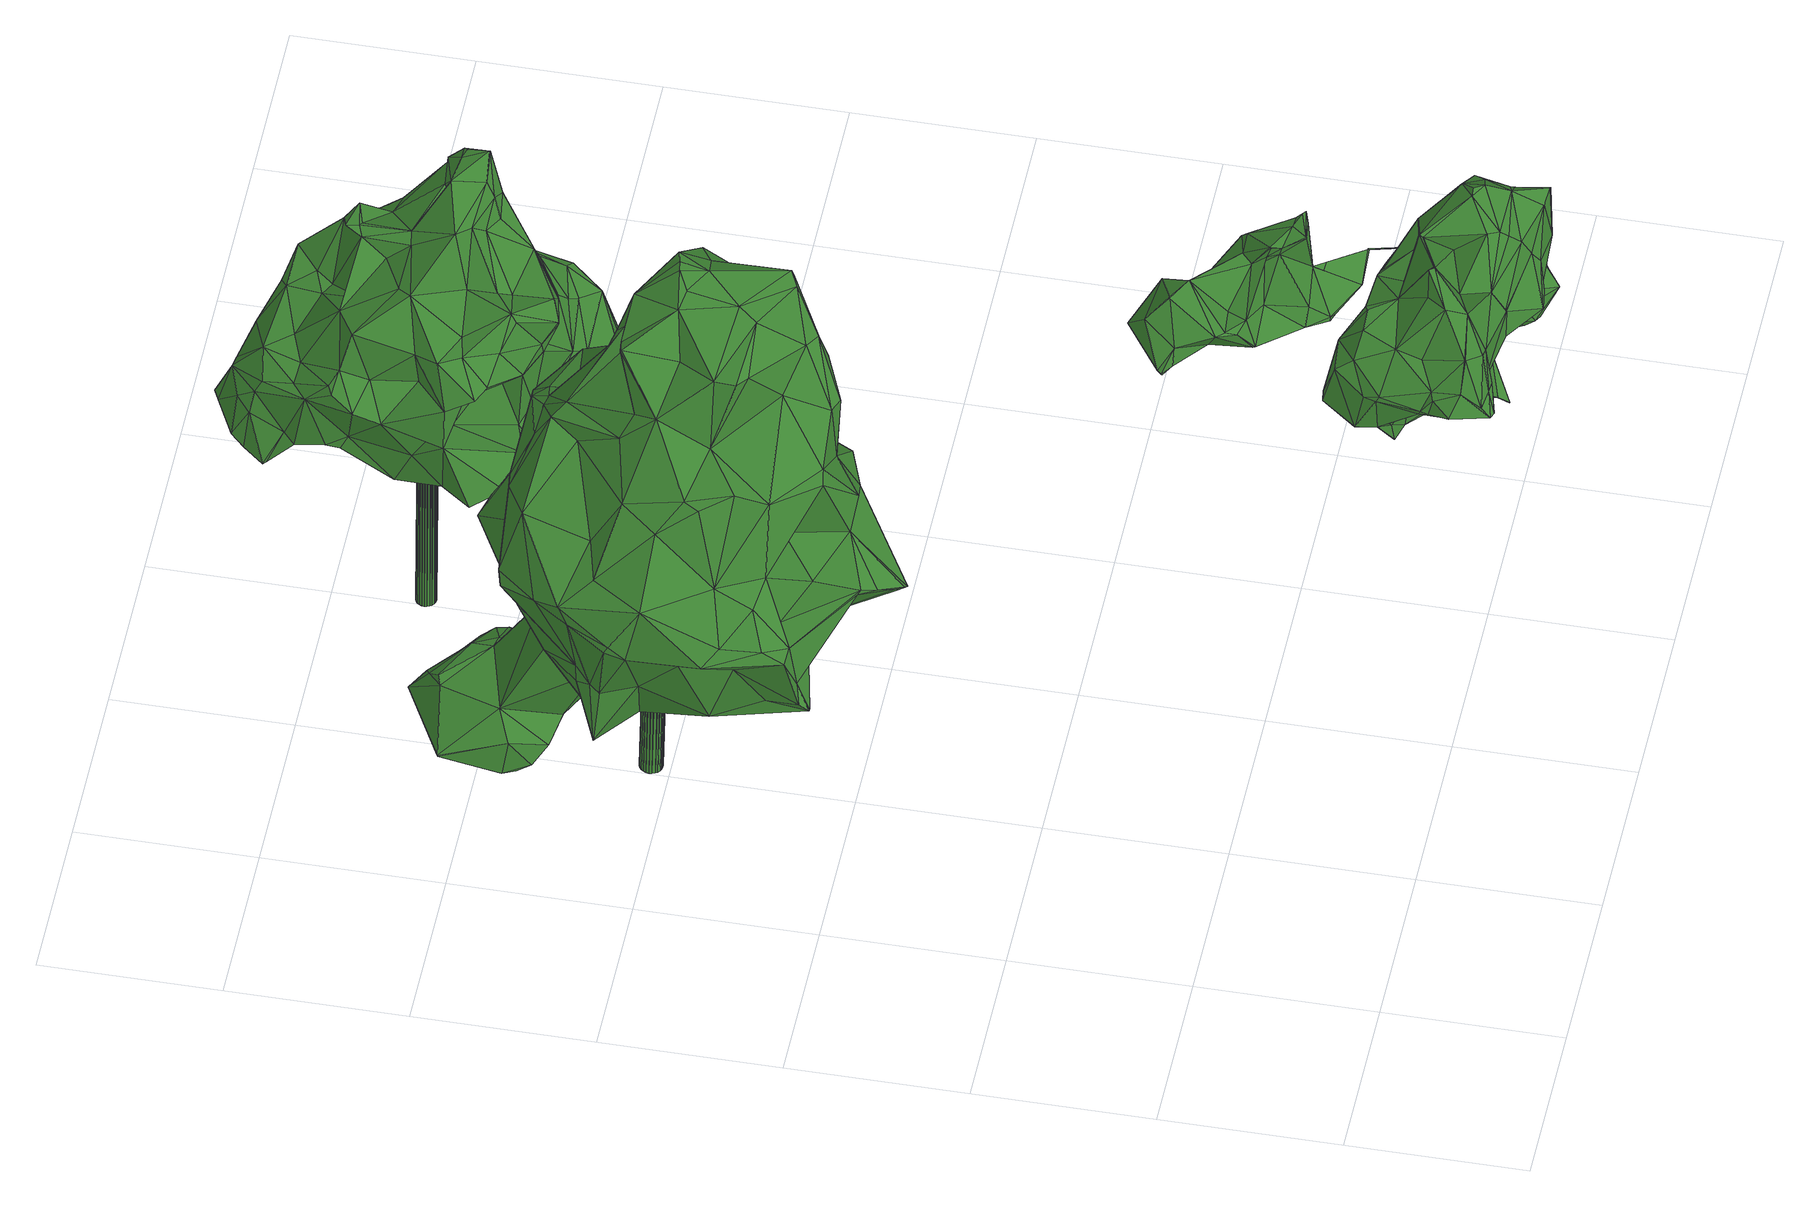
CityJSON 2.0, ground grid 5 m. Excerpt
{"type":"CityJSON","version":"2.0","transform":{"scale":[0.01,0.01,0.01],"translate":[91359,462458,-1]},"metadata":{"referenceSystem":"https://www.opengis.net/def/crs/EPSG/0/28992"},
"CityObjects":{
"tree1":{"type":"SolitaryVegetationObject","attributes":{"gtid":158,"crown_width_m":10.96,"crown_median_z":8.49,"trunk_H_m":8.62,"trunk_DBH_m":0.629,"trunk_radius_m":0.315,"trunk_base_height_m":-0.13,"original_gtid":"162"},"geometry":[{"type":"Solid","lod":"3","boundaries":[[[[0,1,2]],[[3,4,5]],[[6,7,8]],[[9,10,11]],[[12,13,14]],[[15,13,12]],[[16,17,18]],[[19,0,20]],[[21,22,23]],[[24,25,26]],[[15,12,1]],[[27,28,29]],[[29,30,27]],[[31,21,32]],[[31,32,33]],[[34,1,0]],[[35,36,37]],[[38,39,40]],[[41,42,43]],[[40,39,23]],[[44,45,30]],[[1,12,46]],[[47,48,49]],[[50,51,52]],[[53,54,38]],[[9,54,53]],[[55,56,16]],[[57,58,59]],[[3,60,61]],[[62,63,16]],[[62,16,56]],[[23,39,64]],[[65,44,66]],[[67,43,42]],[[46,2,1]],[[68,69,70]],[[71,72,52]],[[73,74,75]],[[76,77,48]],[[49,48,77]],[[78,79,80]],[[81,61,82]],[[83,84,43]],[[85,61,86]],[[58,57,87]],[[88,11,89]],[[30,29,90]],[[91,92,93]],[[83,94,84]],[[95,96,90]],[[72,97,98]],[[99,100,101]],[[102,103,104]],[[105,77,76]],[[92,11,88]],[[0,78,106]],[[107,106,78]],[[23,108,21]],[[82,94,109]],[[110,111,112]],[[113,114,17]],[[115,113,17]],[[116,117,118]],[[99,117,116]],[[119,114,78]],[[53,38,120]],[[120,118,117]],[[121,102,122]],[[123,104,33]],[[61,60,124]],[[121,125,102]],[[118,120,38]],[[126,102,125]],[[127,128,129]],[[127,129,130]],[[131,132,133]],[[14,13,130]],[[3,134,4]],[[135,136,137]],[[6,4,7]],[[119,19,50]],[[50,138,119]],[[139,140,141]],[[142,143,136]],[[70,144,145]],[[69,144,70]],[[146,147,148]],[[149,148,147]],[[59,150,57]],[[122,151,101]],[[152,136,143]],[[103,153,33]],[[73,75,47]],[[31,22,21]],[[154,155,156]],[[38,126,118]],[[98,157,50]],[[158,156,159]],[[82,124,94]],[[82,61,124]],[[153,31,33]],[[160,93,92]],[[161,162,163]],[[153,22,31]],[[22,40,23]],[[153,40,22]],[[164,102,126]],[[27,165,28]],[[64,39,38]],[[40,103,38]],[[40,153,103]],[[103,164,38]],[[126,38,164]],[[67,42,166]],[[103,102,164]],[[167,99,101]],[[125,100,116]],[[123,122,104]],[[102,104,122]],[[166,37,168]],[[128,150,59]],[[125,116,118]],[[125,118,126]],[[169,8,170]],[[169,170,158]],[[121,100,125]],[[116,100,99]],[[122,100,121]],[[33,104,103]],[[122,101,100]],[[5,171,172]],[[149,147,173]],[[174,117,99]],[[48,175,76]],[[75,175,48]],[[176,28,165]],[[35,84,124]],[[41,84,35]],[[85,3,61]],[[12,14,65]],[[177,79,78]],[[162,178,163]],[[38,54,64]],[[60,3,5]],[[60,5,172]],[[50,52,98]],[[160,115,93]],[[179,180,25]],[[151,167,101]],[[57,150,179]],[[168,92,166]],[[63,181,182]],[[177,47,79]],[[183,11,10]],[[32,184,33]],[[20,50,19]],[[149,173,76]],[[75,74,175]],[[124,84,94]],[[119,78,19]],[[105,156,49]],[[77,105,49]],[[33,185,123]],[[146,186,6]],[[146,6,169]],[[64,54,108]],[[187,163,178]],[[133,188,6]],[[167,151,189]],[[48,47,75]],[[33,184,185]],[[51,50,2]],[[131,148,73]],[[98,97,190]],[[191,112,109]],[[96,66,44]],[[27,192,165]],[[105,147,156]],[[133,186,131]],[[156,158,193]],[[50,20,2]],[[21,108,32]],[[160,88,115]],[[92,88,160]],[[64,108,23]],[[174,120,117]],[[47,194,73]],[[161,163,115]],[[80,195,155]],[[196,197,151]],[[184,198,197]],[[9,198,54]],[[54,198,108]],[[95,51,96]],[[32,108,198]],[[198,184,32]],[[95,69,68]],[[199,43,91]],[[199,91,181]],[[13,127,130]],[[56,110,112]],[[35,60,172]],[[168,9,11]],[[168,11,92]],[[115,88,161]],[[72,71,97]],[[200,181,201]],[[26,25,180]],[[133,6,186]],[[179,202,57]],[[57,202,203]],[[173,204,105]],[[123,185,151]],[[185,184,196]],[[151,185,196]],[[37,36,132]],[[198,37,132]],[[12,66,46]],[[123,151,122]],[[175,74,76]],[[186,148,131]],[[186,146,148]],[[201,181,63]],[[149,76,74]],[[149,74,148]],[[91,93,181]],[[177,194,47]],[[69,176,205]],[[69,90,176]],[[95,52,51]],[[98,190,157]],[[114,163,187]],[[177,78,178]],[[206,154,156]],[[0,2,20]],[[41,43,84]],[[91,67,92]],[[35,124,60]],[[207,208,87]],[[5,4,188]],[[19,78,0]],[[209,192,210]],[[132,171,133]],[[90,44,30]],[[96,44,90]],[[192,27,136]],[[65,45,44]],[[211,208,212]],[[87,208,211]],[[30,137,136]],[[192,209,85]],[[127,179,128]],[[156,155,49]],[[81,109,112]],[[35,37,41]],[[59,211,129]],[[179,150,128]],[[199,109,83]],[[94,83,109]],[[194,162,213]],[[213,183,131]],[[192,85,86]],[[114,187,78]],[[214,193,158]],[[215,141,214]],[[170,141,215]],[[216,65,14]],[[217,1,34]],[[13,217,127]],[[13,15,217]],[[15,1,217]],[[132,36,171]],[[34,0,106]],[[148,74,73]],[[206,106,107]],[[24,106,206]],[[71,18,97]],[[156,24,206]],[[4,6,188]],[[187,178,78]],[[184,197,196]],[[195,79,49]],[[155,195,49]],[[156,25,24]],[[147,105,204]],[[24,26,106]],[[135,142,136]],[[169,6,8]],[[58,211,59]],[[133,171,188]],[[156,147,159]],[[55,16,18]],[[80,79,195]],[[198,132,197]],[[91,43,67]],[[127,180,179]],[[217,180,127]],[[182,181,93]],[[190,17,218]],[[173,105,76]],[[9,168,198]],[[152,210,136]],[[192,136,210]],[[209,210,134]],[[134,210,140]],[[202,179,219]],[[190,218,157]],[[34,180,217]],[[26,180,34]],[[172,171,220]],[[172,220,35]],[[131,174,132]],[[35,220,36]],[[27,30,136]],[[99,189,174]],[[167,189,99]],[[66,96,2]],[[51,2,96]],[[73,213,131]],[[176,165,81]],[[66,2,46]],[[8,141,170]],[[65,66,12]],[[221,222,203]],[[140,221,203]],[[57,222,207]],[[203,222,57]],[[87,57,207]],[[207,222,142]],[[73,194,213]],[[3,85,209]],[[134,7,4]],[[34,106,26]],[[159,147,169]],[[178,162,194]],[[178,194,177]],[[89,162,88]],[[131,183,174]],[[88,162,161]],[[49,79,47]],[[176,29,28]],[[176,90,29]],[[115,163,113]],[[89,213,162]],[[134,139,7]],[[8,7,139]],[[140,152,221]],[[222,221,152]],[[222,143,142]],[[152,143,222]],[[50,157,218]],[[173,147,204]],[[159,169,158]],[[215,158,170]],[[147,146,169]],[[69,55,144]],[[145,144,55]],[[56,55,110]],[[110,55,205]],[[200,56,112]],[[183,10,174]],[[201,62,200]],[[200,62,56]],[[201,63,62]],[[182,223,63]],[[17,223,182]],[[114,113,163]],[[90,69,95]],[[205,55,69]],[[55,18,145]],[[166,92,67]],[[166,42,37]],[[41,37,42]],[[43,199,83]],[[168,37,198]],[[156,193,25]],[[179,25,193]],[[189,197,174]],[[179,193,219]],[[189,151,197]],[[174,197,132]],[[81,86,61]],[[191,109,199]],[[224,137,30]],[[139,141,8]],[[216,45,65]],[[59,129,128]],[[30,45,224]],[[216,224,45]],[[154,80,155]],[[154,206,80]],[[80,206,107]],[[107,78,80]],[[93,115,225]],[[5,188,171]],[[97,18,17]],[[138,218,119]],[[50,218,138]],[[97,17,190]],[[114,119,218]],[[114,218,17]],[[203,202,214]],[[203,214,140]],[[93,225,182]],[[17,225,115]],[[81,82,109]],[[17,182,225]],[[171,36,220]],[[16,223,17]],[[16,63,223]],[[145,18,71]],[[70,145,52]],[[95,68,52]],[[68,70,52]],[[145,71,52]],[[98,52,72]],[[213,89,183]],[[202,219,193]],[[214,202,193]],[[183,89,11]],[[140,210,152]],[[209,134,3]],[[86,81,165]],[[86,165,192]],[[139,134,140]],[[81,112,111]],[[205,176,111]],[[215,214,158]],[[176,81,111]],[[135,207,142]],[[181,191,199]],[[200,191,181]],[[112,191,200]],[[53,10,9]],[[174,10,120]],[[120,10,53]],[[137,224,216]],[[205,111,110]],[[135,137,207]],[[207,137,212]],[[137,216,212]],[[140,214,141]],[[87,211,58]],[[130,129,211]],[[130,212,14]],[[216,14,212]],[[130,211,212]],[[212,208,207]],[[226,227,228]],[[226,228,229]],[[229,228,230]],[[229,230,231]],[[228,227,232]],[[228,232,230]],[[230,232,233]],[[230,233,231]],[[232,227,234]],[[232,234,233]],[[233,234,235]],[[233,235,231]],[[234,227,236]],[[234,236,235]],[[235,236,237]],[[235,237,231]],[[236,227,238]],[[236,238,237]],[[237,238,239]],[[237,239,231]],[[238,227,240]],[[238,240,239]],[[239,240,241]],[[239,241,231]],[[240,227,242]],[[240,242,241]],[[241,242,243]],[[241,243,231]],[[242,227,244]],[[242,244,243]],[[243,244,245]],[[243,245,231]],[[244,227,246]],[[244,246,245]],[[245,246,247]],[[245,247,231]],[[246,227,248]],[[246,248,247]],[[247,248,249]],[[247,249,231]],[[248,227,250]],[[248,250,249]],[[249,250,251]],[[249,251,231]],[[250,227,252]],[[250,252,251]],[[251,252,253]],[[251,253,231]],[[252,227,254]],[[252,254,253]],[[253,254,255]],[[253,255,231]],[[254,227,256]],[[254,256,255]],[[255,256,257]],[[255,257,231]],[[256,227,258]],[[256,258,257]],[[257,258,259]],[[257,259,231]],[[258,227,260]],[[258,260,259]],[[259,260,261]],[[259,261,231]],[[260,227,262]],[[260,262,261]],[[261,262,263]],[[261,263,231]],[[262,227,264]],[[262,264,263]],[[263,264,265]],[[263,265,231]],[[264,227,266]],[[264,266,265]],[[265,266,267]],[[265,267,231]],[[266,227,268]],[[266,268,267]],[[267,268,269]],[[267,269,231]],[[268,227,270]],[[268,270,269]],[[269,270,271]],[[269,271,231]],[[270,227,272]],[[270,272,271]],[[271,272,273]],[[271,273,231]],[[272,227,274]],[[272,274,273]],[[273,274,275]],[[273,275,231]],[[274,227,226]],[[274,226,275]],[[275,226,229]],[[275,229,231]]]]}]},
"tree2":{"type":"SolitaryVegetationObject","attributes":{"gtid":175,"crown_width_m":9.09,"crown_median_z":9.42,"trunk_H_m":9.65,"trunk_DBH_m":0.554,"trunk_radius_m":0.277,"trunk_base_height_m":-0.23,"original_gtid":"179"},"geometry":[{"type":"Solid","lod":"3","boundaries":[[[[276,277,278]],[[279,280,281]],[[282,283,284]],[[285,286,287]],[[288,289,290]],[[291,292,293]],[[294,295,296]],[[297,298,299]],[[287,300,301]],[[302,303,304]],[[305,306,307]],[[301,297,299]],[[308,309,310]],[[311,312,313]],[[313,314,311]],[[315,316,317]],[[303,318,304]],[[319,320,321]],[[322,323,324]],[[325,326,327]],[[328,291,293]],[[329,330,331]],[[312,332,313]],[[287,286,300]],[[333,334,335]],[[336,333,335]],[[337,338,339]],[[337,305,338]],[[279,340,341]],[[342,343,276]],[[344,345,303]],[[295,294,346]],[[347,346,294]],[[348,349,350]],[[351,350,349]],[[331,352,353]],[[354,355,356]],[[306,357,307]],[[358,359,286]],[[323,360,361]],[[317,316,362]],[[322,363,360]],[[364,365,366]],[[367,365,364]],[[306,337,368]],[[357,369,370]],[[371,372,310]],[[341,373,374]],[[347,375,376]],[[340,279,377]],[[335,334,378]],[[379,380,344]],[[369,368,279]],[[381,277,382]],[[362,324,383]],[[339,338,384]],[[297,301,300]],[[325,385,293]],[[357,368,369]],[[308,310,372]],[[386,308,320]],[[308,387,320]],[[306,368,357]],[[283,388,284]],[[389,284,388]],[[324,323,390]],[[276,343,372]],[[379,344,302]],[[307,391,305]],[[305,391,392]],[[312,393,394]],[[395,396,397]],[[361,363,398]],[[399,400,401]],[[390,323,402]],[[361,402,323]],[[284,389,298]],[[311,295,403]],[[311,403,312]],[[404,309,308]],[[405,406,362]],[[407,393,408]],[[284,298,409]],[[326,410,378]],[[390,411,324]],[[285,287,396]],[[279,281,319]],[[412,413,414]],[[402,415,416]],[[379,417,418]],[[379,302,417]],[[302,285,395]],[[419,407,408]],[[408,312,419]],[[332,312,394]],[[420,391,421]],[[422,423,424]],[[425,426,427]],[[378,410,335]],[[324,411,428]],[[331,353,429]],[[333,381,334]],[[418,417,430]],[[370,431,426]],[[352,399,432]],[[430,397,396]],[[417,395,397]],[[396,287,430]],[[421,433,434]],[[435,421,434]],[[302,344,303]],[[302,395,417]],[[285,396,395]],[[348,436,349]],[[417,397,430]],[[406,437,438]],[[424,437,406]],[[320,343,439]],[[372,387,308]],[[334,381,378]],[[381,326,378]],[[440,307,357]],[[306,305,337]],[[441,435,442]],[[431,443,444]],[[333,278,381]],[[381,278,277]],[[433,421,391]],[[296,314,445]],[[446,401,447]],[[446,447,431]],[[448,449,450]],[[451,450,449]],[[452,403,295]],[[405,362,316]],[[453,356,355]],[[355,298,453]],[[402,416,390]],[[371,454,455]],[[363,322,456]],[[324,456,322]],[[288,290,283]],[[290,388,283]],[[312,408,393]],[[377,279,319]],[[364,424,457]],[[364,457,367]],[[420,458,459]],[[442,375,460]],[[324,428,382]],[[328,461,429]],[[430,301,418]],[[392,459,384]],[[459,462,384]],[[351,349,358]],[[358,349,436]],[[354,463,355]],[[355,463,464]],[[380,379,298]],[[380,298,355]],[[406,324,362]],[[290,385,388]],[[465,462,280]],[[466,393,345]],[[466,345,380]],[[293,467,328]],[[298,379,418]],[[415,463,354]],[[324,382,383]],[[415,402,463]],[[468,463,402]],[[307,440,391]],[[335,469,336]],[[469,470,336]],[[328,429,291]],[[404,308,386]],[[392,384,338]],[[471,472,473]],[[407,419,452]],[[367,310,365]],[[367,371,310]],[[353,291,429]],[[448,318,303]],[[474,309,404]],[[448,475,318]],[[476,443,477]],[[440,478,434]],[[434,478,425]],[[358,286,285]],[[435,434,427]],[[435,427,442]],[[429,461,331]],[[276,479,277]],[[419,312,452]],[[278,333,342]],[[278,342,276]],[[342,439,343]],[[410,469,335]],[[365,310,480]],[[365,480,473]],[[293,481,325]],[[482,321,469]],[[482,469,483]],[[482,483,321]],[[353,483,469]],[[484,406,405]],[[424,485,422]],[[364,485,424]],[[333,470,342]],[[319,281,486]],[[428,411,416]],[[460,487,442]],[[488,489,398]],[[490,282,491]],[[399,352,330]],[[331,330,352]],[[402,489,468]],[[457,492,367]],[[493,469,410]],[[285,304,494]],[[302,304,285]],[[358,304,318]],[[358,494,304]],[[376,426,444]],[[469,321,470]],[[476,376,443]],[[314,296,311]],[[389,453,298]],[[476,346,376]],[[347,376,346]],[[311,296,295]],[[495,401,373]],[[312,403,452]],[[418,299,298]],[[301,299,418]],[[289,467,290]],[[328,467,289]],[[496,426,478]],[[425,478,426]],[[434,433,440]],[[367,454,371]],[[492,454,367]],[[354,497,415]],[[451,498,450]],[[329,331,461]],[[474,473,309]],[[480,309,473]],[[338,305,392]],[[411,390,416]],[[462,474,280]],[[281,280,474]],[[480,310,309]],[[473,458,471]],[[473,459,458]],[[347,487,460]],[[327,497,325]],[[384,462,465]],[[420,392,391]],[[330,400,399]],[[325,481,326]],[[410,326,481]],[[407,448,345]],[[382,428,381]],[[277,383,382]],[[362,383,277]],[[381,428,326]],[[498,477,499]],[[492,315,317]],[[372,343,387]],[[320,387,343]],[[336,470,333]],[[430,287,301]],[[320,439,470]],[[294,500,501]],[[294,501,347]],[[481,493,410]],[[372,455,502]],[[276,372,502]],[[313,332,422]],[[384,465,339]],[[469,291,353]],[[318,350,351]],[[318,351,358]],[[416,497,327]],[[428,416,327]],[[428,327,326]],[[455,372,371]],[[370,496,357]],[[370,426,496]],[[451,449,503]],[[448,503,449]],[[500,472,501]],[[353,352,504]],[[353,504,483]],[[453,389,505]],[[453,505,497]],[[394,468,412]],[[364,366,445]],[[406,438,456]],[[361,360,363]],[[394,412,423]],[[362,506,317]],[[507,317,506]],[[413,508,363]],[[455,454,506]],[[509,506,454]],[[414,510,412]],[[398,363,508]],[[438,412,510]],[[438,423,412]],[[492,511,454]],[[303,345,448]],[[409,297,491]],[[409,491,282]],[[476,451,346]],[[295,346,451]],[[407,452,448]],[[493,292,512]],[[510,456,438]],[[510,363,456]],[[300,491,297]],[[300,490,491]],[[471,441,472]],[[501,472,441]],[[457,315,492]],[[414,413,363]],[[483,432,377]],[[501,487,347]],[[448,450,498]],[[493,512,291]],[[279,368,513]],[[500,366,365]],[[432,483,504]],[[432,504,352]],[[431,444,426]],[[320,470,321]],[[279,513,280]],[[401,446,373]],[[370,373,446]],[[433,391,440]],[[358,285,494]],[[445,314,514]],[[431,370,446]],[[497,385,325]],[[406,456,324]],[[322,360,323]],[[354,356,497]],[[481,292,493]],[[500,445,366]],[[337,513,368]],[[330,490,286]],[[329,490,330]],[[300,286,490]],[[282,490,329]],[[282,461,289]],[[282,329,461]],[[507,511,492]],[[393,407,345]],[[438,437,423]],[[424,423,437]],[[319,486,320]],[[320,486,386]],[[380,355,515]],[[451,476,498]],[[422,485,514]],[[385,505,388]],[[385,497,505]],[[472,365,473]],[[472,500,365]],[[369,374,370]],[[370,374,373]],[[516,517,447]],[[517,431,447]],[[350,318,475]],[[350,477,348]],[[517,477,443]],[[517,443,431]],[[282,288,283]],[[453,497,356]],[[416,415,497]],[[377,495,340]],[[289,461,328]],[[288,282,289]],[[319,483,377]],[[319,321,483]],[[427,434,425]],[[484,316,315]],[[405,316,484]],[[495,373,341]],[[505,389,388]],[[474,486,281]],[[495,341,340]],[[362,277,479]],[[473,474,459]],[[462,459,474]],[[493,291,469]],[[495,399,401]],[[432,399,495]],[[432,495,377]],[[404,486,518]],[[386,486,404]],[[474,518,486]],[[474,404,518]],[[401,400,519]],[[401,519,436]],[[364,514,485]],[[445,514,364]],[[357,496,478]],[[357,478,440]],[[507,492,317]],[[465,280,513]],[[465,513,339]],[[339,513,337]],[[291,512,292]],[[400,330,359]],[[520,464,463]],[[460,375,347]],[[443,376,444]],[[293,292,481]],[[297,409,298]],[[282,284,409]],[[435,441,471]],[[290,467,385]],[[452,503,448]],[[342,470,439]],[[466,380,393]],[[441,442,487]],[[521,522,516]],[[477,516,522]],[[498,476,477]],[[498,499,448]],[[385,467,293]],[[520,393,380]],[[414,363,510]],[[463,468,523]],[[394,393,523]],[[394,523,468]],[[463,523,520]],[[520,523,393]],[[477,350,475]],[[499,477,475]],[[499,475,448]],[[279,341,374]],[[279,374,369]],[[330,286,359]],[[477,522,524]],[[516,477,517]],[[502,479,276]],[[506,362,479]],[[502,506,479]],[[455,506,502]],[[506,509,507]],[[511,509,454]],[[511,507,509]],[[441,487,501]],[[344,380,345]],[[295,503,452]],[[451,503,295]],[[488,398,508]],[[398,489,361]],[[361,489,402]],[[412,468,489]],[[296,525,294]],[[521,516,447]],[[477,524,348]],[[521,447,401]],[[294,525,500]],[[445,500,525]],[[445,525,296]],[[380,515,520]],[[520,515,464]],[[355,464,515]],[[348,524,436]],[[522,436,524]],[[427,375,442]],[[522,401,436]],[[522,521,401]],[[519,359,436]],[[400,359,519]],[[358,436,359]],[[422,514,313]],[[314,313,514]],[[406,484,424]],[[376,375,426]],[[392,420,459]],[[422,526,423]],[[394,526,332]],[[423,526,394]],[[421,435,458]],[[471,458,435]],[[420,421,458]],[[332,526,422]],[[426,375,427]],[[424,315,457]],[[484,315,424]],[[488,412,489]],[[412,508,413]],[[488,508,412]],[[527,528,529]],[[527,529,530]],[[530,529,531]],[[530,531,532]],[[529,528,533]],[[529,533,531]],[[531,533,534]],[[531,534,532]],[[533,528,535]],[[533,535,534]],[[534,535,536]],[[534,536,532]],[[535,528,537]],[[535,537,536]],[[536,537,538]],[[536,538,532]],[[537,528,539]],[[537,539,538]],[[538,539,540]],[[538,540,532]],[[539,528,541]],[[539,541,540]],[[540,541,542]],[[540,542,532]],[[541,528,543]],[[541,543,542]],[[542,543,544]],[[542,544,532]],[[543,528,545]],[[543,545,544]],[[544,545,546]],[[544,546,532]],[[545,528,547]],[[545,547,546]],[[546,547,548]],[[546,548,532]],[[547,528,549]],[[547,549,548]],[[548,549,550]],[[548,550,532]],[[549,528,551]],[[549,551,550]],[[550,551,552]],[[550,552,532]],[[551,528,553]],[[551,553,552]],[[552,553,554]],[[552,554,532]],[[553,528,555]],[[553,555,554]],[[554,555,556]],[[554,556,532]],[[555,528,557]],[[555,557,556]],[[556,557,558]],[[556,558,532]],[[557,528,559]],[[557,559,558]],[[558,559,560]],[[558,560,532]],[[559,528,561]],[[559,561,560]],[[560,561,562]],[[560,562,532]],[[561,528,563]],[[561,563,562]],[[562,563,564]],[[562,564,532]],[[563,528,565]],[[563,565,564]],[[564,565,566]],[[564,566,532]],[[565,528,567]],[[565,567,566]],[[566,567,568]],[[566,568,532]],[[567,528,569]],[[567,569,568]],[[568,569,570]],[[568,570,532]],[[569,528,571]],[[569,571,570]],[[570,571,572]],[[570,572,532]],[[571,528,573]],[[571,573,572]],[[572,573,574]],[[572,574,532]],[[573,528,575]],[[573,575,574]],[[574,575,576]],[[574,576,532]],[[575,528,527]],[[575,527,576]],[[576,527,530]],[[576,530,532]]]]}]},
"tree3":{"type":"SolitaryVegetationObject","attributes":{"gtid":262,"crown_width_m":8.7,"crown_median_z":3.11,"trunk_H_m":3.03,"trunk_DBH_m":0.235,"trunk_radius_m":0.117,"trunk_base_height_m":0.08,"original_gtid":"267"},"geometry":[{"type":"Solid","lod":"3","boundaries":[[[[577,578,579]],[[580,581,582]],[[583,584,585]],[[586,587,588]],[[589,590,591]],[[592,593,594]],[[595,596,597]],[[598,599,600]],[[601,602,603]],[[604,605,606]],[[604,607,608]],[[605,604,609]],[[610,611,612]],[[613,614,615]],[[614,613,591]],[[616,617,618]],[[619,620,600]],[[621,622,579]],[[589,623,624]],[[625,626,627]],[[628,629,630]],[[631,583,585]],[[579,632,621]],[[633,634,635]],[[607,634,633]],[[636,637,638]],[[639,640,641]],[[640,639,642]],[[609,643,644]],[[609,644,605]],[[590,589,645]],[[646,647,648]],[[649,650,633]],[[610,651,589]],[[652,653,654]],[[583,590,645]],[[655,656,657]],[[658,659,660]],[[661,662,660]],[[659,661,660]],[[663,602,664]],[[652,665,653]],[[600,603,619]],[[666,620,619]],[[667,585,584]],[[627,668,669]],[[670,665,652]],[[671,672,673]],[[674,675,676]],[[677,670,678]],[[678,670,668]],[[582,679,680]],[[681,682,639]],[[638,681,639]],[[670,652,668]],[[647,683,684]],[[664,602,685]],[[686,687,688]],[[589,591,623]],[[670,677,685]],[[616,689,648]],[[690,642,682]],[[632,691,692]],[[688,693,679]],[[694,646,695]],[[694,647,646]],[[696,697,698]],[[699,698,697]],[[700,701,702]],[[603,703,601]],[[683,633,704]],[[614,591,615]],[[591,590,615]],[[583,615,590]],[[705,651,612]],[[610,646,611]],[[706,707,708]],[[670,709,665]],[[710,711,595]],[[712,618,713]],[[714,707,659]],[[628,681,629]],[[645,715,583]],[[584,583,715]],[[716,685,717]],[[718,685,716]],[[719,720,721]],[[696,688,687]],[[680,722,720]],[[618,723,577]],[[658,714,659]],[[594,643,724]],[[616,618,712]],[[637,725,726]],[[671,727,672]],[[674,688,696]],[[622,713,618]],[[728,622,621]],[[713,622,728]],[[719,671,580]],[[720,722,658]],[[595,729,730]],[[631,585,731]],[[631,731,732]],[[733,638,642]],[[690,733,642]],[[734,735,736]],[[734,736,635]],[[626,737,738]],[[658,722,714]],[[739,683,724]],[[584,740,667]],[[666,741,620]],[[610,695,646]],[[705,742,743]],[[610,612,651]],[[612,742,705]],[[668,627,678]],[[744,715,692]],[[745,692,715]],[[746,747,748]],[[705,743,745]],[[705,745,651]],[[589,745,645]],[[651,745,589]],[[678,627,738]],[[626,738,627]],[[631,701,615]],[[601,709,670]],[[636,749,750]],[[627,669,625]],[[751,752,753]],[[622,618,579]],[[690,682,754]],[[755,607,756]],[[744,692,691]],[[636,638,620]],[[638,757,620]],[[758,730,729]],[[747,730,758]],[[758,653,665]],[[653,758,729]],[[759,648,689]],[[623,592,624]],[[708,707,760]],[[761,762,656]],[[738,717,678]],[[716,717,738]],[[677,678,717]],[[679,686,688]],[[724,592,594]],[[691,632,763]],[[691,763,764]],[[600,599,603]],[[765,766,605]],[[758,665,709]],[[712,689,616]],[[686,767,768]],[[769,666,725]],[[663,725,666]],[[770,593,592]],[[684,683,704]],[[631,615,583]],[[728,689,712]],[[640,771,641]],[[772,671,702]],[[772,702,581]],[[772,581,671]],[[742,612,692]],[[635,736,633]],[[649,633,736]],[[720,719,580]],[[647,724,683]],[[684,648,647]],[[721,773,774]],[[638,775,642]],[[641,775,638]],[[769,636,750]],[[677,717,685]],[[747,599,748]],[[674,696,675]],[[696,649,675]],[[755,756,604]],[[716,776,718]],[[716,710,776]],[[685,602,601]],[[670,685,601]],[[720,773,721]],[[588,740,586]],[[777,611,759]],[[607,755,634]],[[695,624,592]],[[639,682,642]],[[620,598,600]],[[778,779,780]],[[771,740,588]],[[781,731,782]],[[781,657,731]],[[783,723,780]],[[757,599,598]],[[710,784,776]],[[776,784,785]],[[673,786,671]],[[589,695,610]],[[757,598,620]],[[635,634,755]],[[755,787,635]],[[784,630,785]],[[582,767,679]],[[733,748,599]],[[765,788,766]],[[662,788,765]],[[681,789,682]],[[754,682,789]],[[762,657,656]],[[694,592,647]],[[695,592,694]],[[726,630,629]],[[686,768,779]],[[620,750,749]],[[767,790,791]],[[792,791,790]],[[777,612,611]],[[785,718,776]],[[777,759,689]],[[706,693,674]],[[637,726,638]],[[629,638,726]],[[603,602,619]],[[655,780,768]],[[793,588,640]],[[696,778,697]],[[764,715,691]],[[595,711,729]],[[633,683,607]],[[587,578,577]],[[745,715,645]],[[728,712,713]],[[582,720,580]],[[779,768,780]],[[643,594,644]],[[594,794,644]],[[711,710,716]],[[795,796,698]],[[744,691,715]],[[582,680,720]],[[797,638,733]],[[628,597,798]],[[587,799,588]],[[640,588,799]],[[591,613,623]],[[623,613,770]],[[671,700,702]],[[650,796,633]],[[633,796,795]],[[618,617,800]],[[778,800,617]],[[647,592,724]],[[594,751,801]],[[672,801,751]],[[664,785,802]],[[802,785,803]],[[802,803,726]],[[722,760,714]],[[760,804,708]],[[748,733,746]],[[593,751,594]],[[726,725,802]],[[679,767,686]],[[628,798,789]],[[628,789,681]],[[699,697,778]],[[739,607,683]],[[739,608,607]],[[774,727,671]],[[732,805,631]],[[611,648,759]],[[729,711,654]],[[730,596,595]],[[770,592,623]],[[624,695,589]],[[767,582,790]],[[648,611,646]],[[581,580,671]],[[701,700,786]],[[769,750,741]],[[666,769,741]],[[599,747,703]],[[806,684,704]],[[769,725,637]],[[769,637,636]],[[686,779,687]],[[807,777,689]],[[807,689,728]],[[621,808,728]],[[732,792,809]],[[792,790,581]],[[664,810,785]],[[669,654,711]],[[806,616,648]],[[715,764,586]],[[584,715,586]],[[621,632,808]],[[754,789,798]],[[696,687,778]],[[629,681,638]],[[710,595,597]],[[767,791,768]],[[671,719,721]],[[721,774,671]],[[774,801,727]],[[807,811,612]],[[807,728,811]],[[641,638,639]],[[760,707,714]],[[636,620,749]],[[793,771,588]],[[785,630,803]],[[742,692,743]],[[745,743,692]],[[604,812,609]],[[643,609,812]],[[763,632,579]],[[774,662,765]],[[774,765,813]],[[801,774,813]],[[641,771,793]],[[782,731,667]],[[667,731,585]],[[581,790,582]],[[662,773,660]],[[658,660,773]],[[662,661,788]],[[766,814,606]],[[635,788,661]],[[605,644,794]],[[755,604,606]],[[787,606,814]],[[605,766,606]],[[766,788,814]],[[814,635,787]],[[635,814,788]],[[640,799,771]],[[606,787,755]],[[625,737,626]],[[669,737,625]],[[711,737,669]],[[738,737,711]],[[738,711,716]],[[619,663,666]],[[780,800,778]],[[795,704,633]],[[792,732,815]],[[792,815,761]],[[761,815,762]],[[657,815,731]],[[762,815,657]],[[732,731,815]],[[659,707,816]],[[664,685,810]],[[599,757,797]],[[599,797,733]],[[816,817,676]],[[707,817,816]],[[680,804,722]],[[722,804,760]],[[707,706,817]],[[638,797,757]],[[672,727,801]],[[783,780,655]],[[619,602,663]],[[679,804,680]],[[664,802,818]],[[664,818,663]],[[725,663,818]],[[802,725,818]],[[720,658,773]],[[662,774,773]],[[813,765,794]],[[813,794,801]],[[605,794,765]],[[811,728,808]],[[811,808,612]],[[594,801,794]],[[819,820,596]],[[820,597,596]],[[612,777,807]],[[692,612,808]],[[821,752,751]],[[579,618,577]],[[806,648,684]],[[763,579,822]],[[649,796,650]],[[696,796,649]],[[692,808,632]],[[747,596,730]],[[746,596,747]],[[688,674,693]],[[804,679,693]],[[804,693,708]],[[661,659,816]],[[816,676,823]],[[734,635,816]],[[661,816,635]],[[820,798,597]],[[784,597,628]],[[710,597,784]],[[675,735,823]],[[676,817,706]],[[675,823,676]],[[587,824,799]],[[816,823,735]],[[734,816,735]],[[649,736,675]],[[824,771,799]],[[698,796,696]],[[821,770,752]],[[752,770,613]],[[781,782,824]],[[617,616,825]],[[778,687,779]],[[586,740,584]],[[782,667,740]],[[793,775,641]],[[805,826,701]],[[805,809,826]],[[587,723,783]],[[577,723,587]],[[751,753,672]],[[753,673,672]],[[800,780,723]],[[785,810,718]],[[685,718,810]],[[604,756,607]],[[675,736,735]],[[586,764,822]],[[709,703,758]],[[601,703,709]],[[608,739,812]],[[758,703,747]],[[603,599,703]],[[795,698,704]],[[579,578,822]],[[587,586,822]],[[824,782,740]],[[824,740,771]],[[763,822,764]],[[587,822,578]],[[699,827,698]],[[783,655,824]],[[781,824,655]],[[781,655,657]],[[803,630,726]],[[800,723,618]],[[753,786,673]],[[752,613,786]],[[701,786,615]],[[613,615,786]],[[770,821,593]],[[751,593,821]],[[753,752,786]],[[671,786,700]],[[587,783,824]],[[631,805,701]],[[702,826,581]],[[701,826,702]],[[704,828,806]],[[617,828,778]],[[628,630,784]],[[806,825,616]],[[669,668,654]],[[652,654,668]],[[729,654,653]],[[750,620,741]],[[655,768,656]],[[819,798,820]],[[819,754,798]],[[746,733,596]],[[690,596,733]],[[819,596,754]],[[754,596,690]],[[791,656,768]],[[791,792,656]],[[761,656,792]],[[698,828,704]],[[698,827,828]],[[699,828,827]],[[778,828,699]],[[825,828,617]],[[806,828,825]],[[706,708,693]],[[706,674,676]],[[805,732,809]],[[608,812,604]],[[792,581,809]],[[826,809,581]],[[643,812,724]],[[739,724,812]],[[640,775,793]],[[642,775,640]],[[829,830,831]],[[829,831,832]],[[832,831,833]],[[832,833,834]],[[831,830,835]],[[831,835,833]],[[833,835,836]],[[833,836,834]],[[835,830,837]],[[835,837,836]],[[836,837,838]],[[836,838,834]],[[837,830,839]],[[837,839,838]],[[838,839,840]],[[838,840,834]],[[839,830,841]],[[839,841,840]],[[840,841,842]],[[840,842,834]],[[841,830,843]],[[841,843,842]],[[842,843,844]],[[842,844,834]],[[843,830,845]],[[843,845,844]],[[844,845,846]],[[844,846,834]],[[845,830,847]],[[845,847,846]],[[846,847,848]],[[846,848,834]],[[847,830,849]],[[847,849,848]],[[848,849,850]],[[848,850,834]],[[849,830,851]],[[849,851,850]],[[850,851,852]],[[850,852,834]],[[851,830,853]],[[851,853,852]],[[852,853,854]],[[852,854,834]],[[853,830,855]],[[853,855,854]],[[854,855,856]],[[854,856,834]],[[855,830,857]],[[855,857,856]],[[856,857,858]],[[856,858,834]],[[857,830,859]],[[857,859,858]],[[858,859,860]],[[858,860,834]],[[859,830,861]],[[859,861,860]],[[860,861,862]],[[860,862,834]],[[861,830,863]],[[861,863,862]],[[862,863,864]],[[862,864,834]],[[863,830,865]],[[863,865,864]],[[864,865,866]],[[864,866,834]],[[865,830,867]],[[865,867,866]],[[866,867,868]],[[866,868,834]],[[867,830,869]],[[867,869,868]],[[868,869,870]],[[868,870,834]],[[869,830,871]],[[869,871,870]],[[870,871,872]],[[870,872,834]],[[871,830,873]],[[871,873,872]],[[872,873,874]],[[872,874,834]],[[873,830,875]],[[873,875,874]],[[874,875,876]],[[874,876,834]],[[875,830,877]],[[875,877,876]],[[876,877,878]],[[876,878,834]],[[877,830,829]],[[877,829,878]],[[878,829,832]],[[878,832,834]]]]}]}
},
"vertices":[
[802,1682,1149],[783,1629,1446],[627,1576,1232],[311,2356,1182],[461,2421,1121],[266,2410,1004],[566,2439,1059],[588,2378,1200],[722,2411,1202],[455,2275,303],[518,2325,391],[426,2124,552],[675,1633,1623],[723,1709,1791],[692,1694,1780],[694,1683,1618],[141,1588,862],[412,1611,829],[383,1473,975],[800,1623,946],[773,1561,1109],[312,2583,228],[375,2514,163],[339,2417,171],[961,1933,1227],[917,2021,1301],[924,1891,1350],[264,1913,1357],[246,1873,1346],[281,1783,1386],[387,1867,1442],[338,2575,213],[312,2584,233],[525,2703,253],[867,1772,1385],[196,2191,760],[412,2391,739],[352,2306,642],[439,2377,155],[355,2381,170],[371,2451,147],[182,2187,715],[169,2134,612],[90,2123,597],[549,1705,1511],[458,1778,1652],[625,1564,1445],[973,2246,745],[1028,2308,749],[1077,2231,948],[671,1521,1090],[563,1504,1162],[492,1513,1096],[528,2281,276],[387,2300,252],[131,1606,999],[78,1610,990],[650,2122,1710],[678,2006,1826],[716,2014,1823],[156,2295,1022],[107,2221,1059],[106,1576,819],[114,1549,794],[360,2340,196],[637,1659,1619],[583,1580,1445],[222,2029,591],[420,1679,1133],[220,1686,1160],[385,1593,1001],[408,1423,978],[457,1362,953],[849,2254,760],[954,2359,797],[975,2327,771],[1013,2396,774],[1053,2318,943],[861,1789,922],[874,2077,848],[800,2066,943],[57,1993,1129],[47,2076,994],[131,2115,733],[151,2144,741],[261,2164,1165],[157,2136,1127],[651,2000,1821],[522,2005,622],[527,2101,605],[278,1688,1375],[221,2025,595],[354,2001,535],[402,1849,566],[49,2087,971],[425,1572,1323],[446,1576,1362],[485,1389,912],[492,1359,920],[710,2469,339],[692,2488,229],[690,2541,313],[574,2536,159],[500,2545,157],[554,2676,252],[1037,2334,957],[872,1881,1149],[836,1902,1138],[336,2398,289],[55,2031,949],[82,1670,1020],[67,1782,1026],[31,1824,980],[410,1817,891],[669,1705,905],[466,1893,792],[699,2411,246],[679,2390,306],[651,2361,246],[736,1598,846],[561,2288,278],[674,2501,216],[647,2602,273],[576,2663,272],[97,2196,1007],[648,2488,194],[587,2483,159],[810,1892,1706],[826,1973,1738],[751,1935,1771],[720,1714,1808],[638,2357,691],[518,2349,642],[595,2531,859],[495,2314,1367],[502,1971,1633],[395,2014,1516],[430,1867,1648],[611,1581,942],[672,2368,1229],[524,2278,1401],[697,2359,1238],[457,2120,1692],[458,2122,1688],[211,1647,1010],[386,1464,991],[757,2418,976],[951,2333,1005],[820,2371,916],[949,2367,892],[783,2015,1751],[587,2544,387],[427,2078,1490],[415,2550,154],[808,2131,1092],[932,2235,1056],[977,2193,1178],[516,1386,884],[869,2302,1253],[906,2267,1105],[464,1884,578],[515,1976,800],[587,2026,782],[583,1850,924],[556,2512,153],[217,1982,1268],[214,2115,608],[688,2499,354],[394,2169,545],[764,2414,1182],[741,2366,1227],[418,2408,779],[237,2401,978],[983,2362,911],[611,2351,411],[1011,2393,770],[155,1812,1159],[872,2077,843],[738,2031,894],[897,2076,1570],[877,1935,1492],[146,1824,689],[180,1749,687],[533,2256,583],[439,2600,364],[498,2642,343],[650,2504,888],[670,1748,948],[432,2396,1024],[614,2477,394],[512,1388,882],[71,1893,936],[279,2082,1301],[888,2107,1279],[821,2193,789],[868,2219,951],[467,2612,373],[572,2483,402],[375,2429,375],[131,2011,779],[136,1757,886],[135,1671,789],[727,2184,1486],[605,2137,1633],[1004,2348,947],[148,1708,1107],[929,1934,1172],[571,1989,1754],[614,1974,1786],[464,2237,1324],[407,2115,1412],[675,1926,1809],[610,1833,1759],[612,2257,702],[707,2202,1446],[722,2289,1251],[584,1781,1733],[754,1850,1598],[594,1557,910],[839,2071,1306],[368,2253,906],[580,2115,1601],[496,2127,1683],[120,1549,795],[423,1805,1653],[316,1833,809],[557,2051,87],[525,2052,87],[556,2059,87],[563,2033,949],[563,2041,949],[532,2034,949],[553,2067,87],[560,2049,949],[548,2074,87],[555,2055,949],[541,2079,87],[548,2061,949],[534,2082,88],[541,2064,949],[526,2083,88],[533,2065,949],[518,2083,88],[525,2064,949],[510,2080,88],[517,2061,949],[503,2075,88],[510,2056,949],[498,2068,88],[505,2050,949],[495,2061,87],[502,2042,949],[494,2053,87],[501,2034,949],[494,2045,87],[502,2026,949],[498,2037,87],[504,2018,949],[502,2030,87],[509,2012,949],[509,2025,87],[516,2007,948],[516,2022,86],[523,2003,948],[524,2021,86],[531,2002,948],[532,2021,86],[540,2003,948],[540,2024,86],[547,2006,948],[547,2029,86],[554,2011,948],[552,2036,86],[559,2017,948],[555,2043,87],[562,2025,948],
[949,2579,776],[988,2467,776],[933,2526,778],[733,3020,1061],[759,3053,861],[750,2969,884],[881,2496,1335],[922,2377,1285],[982,2401,1308],[1080,2695,1596],[983,2666,1498],[1111,2607,1577],[874,2480,1310],[822,2515,1242],[906,2419,1210],[726,2591,1154],[872,2534,1130],[851,2459,1141],[1311,3057,970],[1355,2958,1050],[1286,2928,1055],[1063,2598,1444],[1121,2481,1343],[1110,2569,1448],[1022,2628,1490],[1114,2586,1522],[1209,2728,1551],[1326,2753,1411],[1207,2736,1450],[808,3232,819],[816,3217,956],[875,3280,870],[916,2787,680],[979,2871,775],[1025,2803,695],[1362,2843,1141],[1416,2701,1115],[1348,2687,1117],[1289,2786,1150],[1114,2575,794],[1089,2549,791],[1139,2571,775],[1155,2866,1373],[751,2908,926],[748,2784,792],[721,2731,919],[1230,2293,926],[1222,2263,922],[1092,2291,849],[919,2444,974],[796,2390,898],[938,2410,959],[732,2532,1199],[825,2618,1279],[863,2763,1368],[725,2664,1270],[1357,2676,1111],[795,2498,798],[757,2405,844],[662,2472,897],[620,2558,858],[789,3180,926],[795,3196,789],[759,3138,772],[703,2944,1121],[727,2957,1129],[824,2564,820],[916,2654,795],[1322,2707,1407],[1335,2758,1315],[1316,3034,1074],[1300,3094,959],[1056,2973,1402],[1063,2938,1402],[1137,2952,1408],[1072,2932,1401],[768,2733,1248],[674,2636,1147],[1211,2408,1082],[1180,2479,1258],[1108,2465,1212],[887,3244,993],[1044,2794,1425],[1011,2789,1406],[1247,2271,919],[1248,2268,921],[1058,2430,799],[1330,2344,897],[1139,2755,982],[1100,2896,847],[1079,2880,937],[1109,2756,800],[795,3166,1002],[798,3147,1040],[867,3157,1098],[1073,2754,696],[925,2745,674],[835,3051,1093],[780,3059,1067],[1153,3166,950],[1165,3149,1067],[667,2880,1097],[756,2392,869],[1250,2618,1423],[1202,2615,1268],[845,2422,806],[1030,2361,767],[1045,2402,776],[790,3148,786],[919,2417,1171],[775,2808,808],[906,2774,677],[925,2378,1277],[1025,2398,1266],[1141,2251,957],[904,3276,848],[847,3218,836],[1372,2667,1192],[1354,2561,1107],[1169,2685,1598],[1188,2613,1617],[1199,2674,1599],[1331,2342,900],[784,2903,1276],[897,2800,1354],[869,2953,1270],[1270,2328,1067],[1389,2849,1149],[910,2829,791],[1048,2505,831],[1143,2404,989],[1443,2785,1233],[1471,2751,1193],[982,2513,1302],[749,2438,957],[1094,2266,952],[1322,2491,1038],[1391,2388,900],[1357,2378,907],[1219,2381,1079],[1076,2329,1034],[1216,2686,1586],[1184,2578,1472],[1480,2771,1168],[979,3236,775],[989,3257,744],[1284,2645,1119],[1290,2525,1042],[1151,2581,979],[949,3251,903],[1028,3207,1026],[1150,3215,895],[973,2383,892],[685,2556,1191],[1190,2612,1615],[1033,3127,1168],[770,2853,1129],[989,3259,747],[1013,3235,781],[1062,3179,792],[1035,2926,1387],[1178,2454,1033],[1301,2384,945],[847,2633,857],[918,3297,859],[1175,3187,907],[1171,3214,893],[1156,3120,1204],[1087,3151,1132],[1185,2892,1041],[905,3081,1123],[1007,3027,1184],[1302,2866,1281],[1361,2846,1144],[1235,2873,1141],[1324,3002,1104],[1403,2848,1157],[1057,2407,1253],[1163,2583,760],[1042,2711,719],[1226,2328,939],[1064,2644,839],[1028,3155,792],[910,3111,867],[1207,3202,897],[760,2604,1270],[808,3104,825],[1294,2427,1118],[1235,2539,1066],[762,3129,777],[1268,2759,1270],[850,2458,1144],[1318,2415,1107],[685,2640,998],[711,2648,830],[1047,3145,792],[1122,3027,913],[1001,2989,813],[957,2993,854],[1174,2926,1344],[1227,3068,1191],[1146,2995,1336],[949,3255,904],[1087,2550,788],[982,2871,776],[850,2470,957],[711,2689,993],[671,2805,1071],[1063,2543,931],[1146,2702,1107],[751,2929,879],[1206,3199,894],[1353,2376,919],[1309,2363,1041],[963,2631,1318],[964,2549,1318],[1165,2584,764],[790,2637,982],[1195,2730,1432],[762,2934,1158],[920,3239,993],[1042,2363,1060],[1208,3015,1179],[1173,2926,1340],[1201,2943,857],[1229,3078,909],[1018,2654,772],[1388,2851,1152],[784,2725,1134],[945,2423,1179],[1137,2572,772],[1176,2574,756],[1390,2385,902],[1174,2575,753],[1321,2378,925],[1177,2577,754],[799,2626,1125],[780,3085,880],[1198,2771,1126],[1141,2609,1141],[1048,3007,1182],[1082,3055,1191],[903,2877,931],[1009,2856,1345],[1296,2608,1121],[940,2910,1257],[1037,2927,1384],[1351,2561,1110],[1056,2971,1398],[1175,3001,952],[1298,2609,1117],[1053,2752,77],[1025,2752,77],[1052,2759,77],[1059,2747,1042],[1057,2754,1042],[1031,2747,1042],[1049,2766,77],[1055,2760,1042],[1045,2771,77],[1050,2766,1042],[1039,2776,77],[1045,2771,1042],[1032,2779,77],[1038,2773,1043],[1025,2780,77],[1031,2774,1043],[1018,2779,77],[1024,2773,1043],[1011,2776,77],[1017,2771,1043],[1006,2772,77],[1011,2766,1043],[1001,2766,77],[1007,2761,1043],[998,2759,77],[1004,2754,1043],[997,2752,77],[1003,2747,1043],[998,2745,77],[1004,2740,1043],[1001,2738,77],[1007,2733,1043],[1005,2733,77],[1011,2727,1042],[1011,2728,77],[1017,2723,1042],[1018,2725,77],[1023,2720,1042],[1025,2724,77],[1031,2719,1042],[1032,2725,77],[1038,2720,1042],[1039,2728,77],[1044,2723,1042],[1044,2732,77],[1050,2727,1042],[1049,2738,77],[1055,2733,1042],[1052,2745,77],[1057,2739,1042],
[2441,209,298],[2524,232,339],[2515,113,257],[2077,440,572],[2239,441,527],[2162,457,468],[2481,227,701],[2527,274,548],[2490,327,562],[2566,298,363],[2540,293,303],[2551,344,345],[2411,114,734],[2452,193,722],[2371,177,784],[2175,123,588],[2149,202,591],[2008,154,664],[2235,819,242],[2370,731,224],[2220,750,276],[2383,744,483],[2354,763,371],[2377,778,487],[2277,928,361],[2290,811,489],[2352,825,489],[1883,69,419],[1831,138,543],[1787,162,491],[1905,65,412],[1905,63,414],[1894,95,438],[2436,31,672],[2362,26,540],[2492,21,508],[2329,204,779],[2349,203,790],[2397,243,751],[2343,103,313],[2314,133,302],[2414,79,236],[2342,809,510],[2399,689,537],[2556,42,305],[2497,75,252],[2276,119,714],[2289,98,690],[1996,969,293],[1995,971,296],[2005,984,299],[2229,631,305],[2252,627,360],[2223,741,374],[2416,342,596],[2618,94,370],[2037,166,355],[1899,151,446],[1896,264,382],[2366,650,553],[2309,643,556],[2364,638,397],[2416,515,300],[2500,513,349],[2499,515,351],[2418,517,298],[1975,107,554],[1919,141,581],[2501,136,658],[2340,47,584],[2187,84,511],[2283,4,444],[2072,229,270],[2076,222,280],[2482,24,692],[2226,1062,319],[2285,1029,251],[2182,1011,280],[2385,281,410],[2359,341,468],[2384,365,481],[1937,496,463],[1876,430,323],[1875,407,439],[1858,371,447],[1858,362,464],[2240,727,574],[2254,779,490],[2271,1006,293],[2346,688,555],[2500,307,543],[2137,1089,325],[2089,995,271],[2204,1009,440],[2097,356,598],[2073,270,745],[2092,261,736],[2012,324,216],[2010,322,217],[1971,343,198],[2083,966,500],[2062,1029,425],[2112,462,311],[2062,503,325],[2292,576,293],[2347,573,250],[2027,110,414],[2177,84,429],[2165,930,486],[2221,373,313],[2206,257,313],[2145,358,316],[2384,74,332],[2357,592,243],[2584,146,379],[2488,77,493],[2061,407,320],[2188,87,513],[2316,69,647],[2102,214,241],[2171,168,227],[2146,100,228],[2153,69,207],[2237,329,700],[2346,351,651],[2269,327,635],[2320,806,351],[2149,116,370],[2485,24,691],[1996,400,322],[1981,461,329],[2023,496,323],[2279,931,361],[2129,752,306],[2169,880,254],[2412,51,260],[2453,45,235],[1945,530,333],[2518,229,537],[2058,839,397],[2080,965,498],[2077,817,399],[2056,431,580],[2039,505,474],[1996,431,563],[1982,535,332],[2400,244,282],[2009,105,538],[2260,699,557],[2273,708,519],[2041,267,674],[2503,3,305],[2262,940,209],[2313,861,246],[2414,381,495],[2396,410,491],[2391,661,259],[1932,349,296],[1954,347,268],[2006,310,308],[2009,944,319],[2030,943,364],[1984,84,446],[2550,319,362],[2383,668,570],[2496,26,522],[2494,65,640],[2474,149,478],[2504,123,655],[2384,740,218],[2385,750,226],[2394,732,231],[2393,660,567],[2393,661,570],[2092,257,736],[2237,317,694],[2092,259,739],[2341,588,244],[1874,140,442],[1884,71,417],[2376,707,436],[2315,862,248],[2328,10,463],[1981,533,330],[2351,406,497],[2370,386,489],[2583,152,373],[2571,212,365],[1851,221,516],[1829,212,506],[2223,396,329],[2283,347,315],[2310,644,559],[2255,149,722],[2548,344,347],[2185,289,568],[1943,446,502],[1957,337,550],[2500,517,349],[2088,786,387],[2352,19,468],[2237,187,225],[2319,300,258],[2347,295,253],[2402,285,430],[2446,282,466],[2389,248,305],[2127,746,312],[2137,772,395],[2237,326,702],[1836,186,443],[1830,246,462],[2291,576,278],[2203,410,460],[2217,380,472],[2314,429,502],[2502,515,351],[1920,145,581],[2095,188,296],[2088,205,267],[2369,668,397],[2276,612,284],[2548,344,344],[2369,254,269],[1995,211,684],[2254,739,523],[2270,749,488],[2062,501,322],[2321,413,520],[2307,148,328],[2436,94,340],[2551,62,359],[2314,429,505],[2163,825,394],[2549,64,361],[1951,86,449],[1946,264,535],[1826,224,458],[2395,409,488],[1910,377,298],[1955,351,267],[2240,726,571],[2354,706,261],[2301,718,291],[2255,239,644],[2571,212,362],[1969,341,200],[2542,337,347],[2312,131,305],[2260,431,527],[2152,69,210],[2276,151,293],[2237,402,108],[2225,402,108],[2236,405,108],[2237,404,411],[2237,407,411],[2226,404,411],[2235,408,108],[2236,409,411],[2233,410,108],[2234,412,411],[2231,412,108],[2232,414,411],[2228,413,108],[2229,415,411],[2225,414,108],[2226,415,411],[2222,413,108],[2223,415,411],[2219,412,108],[2220,414,411],[2217,410,108],[2217,412,411],[2215,408,108],[2215,409,411],[2214,405,108],[2214,407,411],[2213,402,108],[2214,403,411],[2214,399,108],[2214,400,411],[2215,396,108],[2215,398,411],[2217,394,108],[2217,395,411],[2219,392,108],[2220,393,411],[2222,391,108],[2223,392,411],[2225,390,108],[2226,392,411],[2228,391,108],[2229,392,411],[2231,392,108],[2232,393,411],[2233,394,108],[2234,395,411],[2235,396,108],[2236,398,411],[2236,399,108],[2237,401,411]
]}
